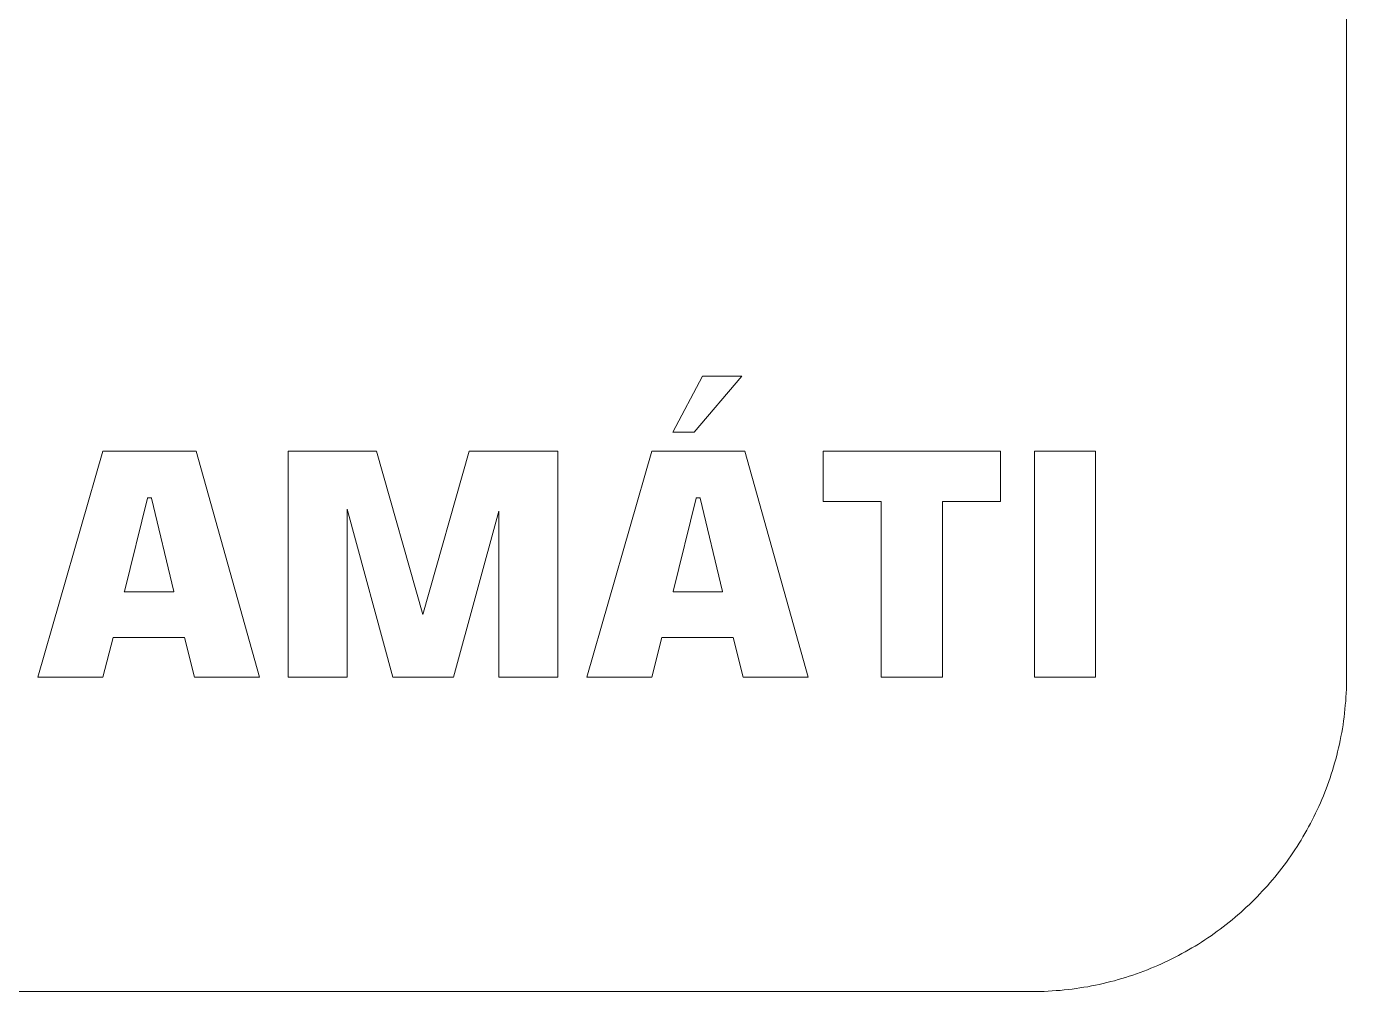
# Model space of a CAD drawing. Header units: inches. Extents: x -505 to 101, y 135 to 440.
# Drawn here: x -390.24 to -369.25, y 396.88 to 412.22 of the extents above; entities that cross this region are included whole.
import ezdxf

# ---------------------------------------------------------------- set-up
doc = ezdxf.new("R2010")
doc.units = ezdxf.units.IN
doc.header["$MEASUREMENT"] = 0
doc.layers.add('Capa 1', color=7, linetype='Continuous')
doc.layers.add('Capa 2', color=20, linetype='Continuous')

msp = doc.modelspace()

# ---------------------------------------------------------------- linework, layer by layer
at = {"layer": 'Capa 1', "color": 28, "lineweight": 9, "true_color": 0x11100b}
msp.add_lwpolyline([(-406.393, 396.88), (-374.186, 396.881), (-374.122, 396.882), (-374.058, 396.884), (-373.994, 396.887), (-373.93, 396.89), (-373.866, 396.895), (-373.803, 396.9), (-373.74, 396.906), (-373.677, 396.913), (-373.614, 396.92), (-373.552, 396.929), (-373.49, 396.938), (-373.428, 396.948), (-373.366, 396.958), (-373.304, 396.97), (-373.243, 396.982), (-373.182, 396.995), (-373.122, 397.008), (-373.061, 397.023), (-373.001, 397.038), (-372.941, 397.053), (-372.882, 397.07), (-372.823, 397.087), (-372.764, 397.105), (-372.705, 397.123), (-372.647, 397.143), (-372.589, 397.163), (-372.532, 397.184), (-372.474, 397.205), (-372.417, 397.227), (-372.361, 397.25), (-372.305, 397.273), (-372.249, 397.297), (-372.193, 397.322), (-372.138, 397.347), (-372.083, 397.373), (-372.029, 397.4), (-371.975, 397.427), (-371.921, 397.455), (-371.868, 397.484), (-371.815, 397.513), (-371.762, 397.543), (-371.71, 397.573), (-371.658, 397.604), (-371.607, 397.636), (-371.556, 397.668), (-371.506, 397.701), (-371.455, 397.734), (-371.406, 397.768), (-371.357, 397.803), (-371.308, 397.838), (-371.259, 397.874), (-371.211, 397.91), (-371.164, 397.947), (-371.117, 397.984), (-371.071, 398.022), (-371.024, 398.061), (-370.979, 398.1), (-370.934, 398.139), (-370.889, 398.179), (-370.845, 398.22), (-370.802, 398.261), (-370.758, 398.303), (-370.715, 398.345), (-370.673, 398.387), (-370.631, 398.431), (-370.591, 398.474), (-370.55, 398.518), (-370.51, 398.563), (-370.47, 398.608), (-370.431, 398.654), (-370.393, 398.7), (-370.355, 398.746), (-370.318, 398.793), (-370.28, 398.841), (-370.244, 398.889), (-370.208, 398.937), (-370.174, 398.986), (-370.139, 399.035), (-370.105, 399.085), (-370.072, 399.135), (-370.039, 399.185), (-370.006, 399.236), (-369.975, 399.288), (-369.944, 399.339), (-369.914, 399.392), (-369.883, 399.444), (-369.855, 399.497), (-369.826, 399.55), (-369.798, 399.604), (-369.771, 399.658), (-369.744, 399.713), (-369.718, 399.767), (-369.693, 399.823), (-369.668, 399.878), (-369.644, 399.934), (-369.62, 399.99), (-369.598, 400.047), (-369.576, 400.104), (-369.554, 400.161), (-369.534, 400.219), (-369.514, 400.277), (-369.494, 400.335), (-369.476, 400.393), (-369.458, 400.452), (-369.441, 400.511), (-369.424, 400.571), (-369.408, 400.63), (-369.393, 400.691), (-369.379, 400.751), (-369.365, 400.811), (-369.353, 400.872), (-369.34, 400.934), (-369.329, 400.995), (-369.318, 401.057), (-369.308, 401.119), (-369.299, 401.181), (-369.291, 401.243), (-369.283, 401.306), (-369.277, 401.369), (-369.271, 401.432), (-369.265, 401.495), (-369.261, 401.559), (-369.257, 401.623), (-369.255, 401.687), (-369.252, 401.751), (-369.251, 401.816), (-369.251, 434.021)], dxfattribs=at)
at = {"layer": 'Capa 2', "color": 12, "lineweight": 9, "true_color": 0xe30e13}
for points in [[(-381.329, 401.878), (-381.329, 401.879), (-380.297, 405.468), (-380.297, 405.469), (-380.297, 405.469), (-378.817, 405.469), (-378.817, 405.469), (-378.817, 405.468), (-377.808, 401.879), (-377.808, 401.878), (-377.808, 401.878), (-378.84, 401.878), (-378.841, 401.878), (-378.841, 401.878), (-379.002, 402.505), (-379.002, 402.505), (-379.002, 402.505), (-380.133, 402.505), (-380.133, 402.505), (-380.133, 402.505), (-380.297, 401.878), (-380.297, 401.878), (-380.297, 401.878), (-381.329, 401.878), (-381.329, 401.878)], [(-376.648, 401.878), (-376.648, 401.879), (-376.648, 404.667), (-376.648, 404.668), (-376.648, 404.668), (-377.571, 404.668), (-377.571, 404.668), (-377.571, 404.668), (-377.571, 405.468), (-377.571, 405.469), (-377.571, 405.469), (-374.755, 405.469), (-374.754, 405.469), (-374.754, 405.468), (-374.754, 404.668), (-374.754, 404.668), (-374.755, 404.668), (-375.673, 404.668), (-375.673, 404.668), (-375.673, 404.667), (-375.673, 401.879), (-375.673, 401.878), (-375.673, 401.878), (-376.647, 401.878), (-376.648, 401.878)], [(-374.213, 401.878), (-374.213, 401.879), (-374.213, 405.468), (-374.213, 405.469), (-374.213, 405.469), (-373.241, 405.469), (-373.241, 405.469), (-373.241, 405.468), (-373.241, 401.879), (-373.241, 401.878), (-373.241, 401.878), (-374.213, 401.878), (-374.213, 401.878)], [(-388.68, 403.235), (-388.679, 403.235), (-387.893, 403.235), (-387.893, 403.235), (-387.893, 403.236), (-388.25, 404.723), (-388.251, 404.724), (-388.313, 404.724), (-388.313, 404.723), (-388.679, 403.236), (-388.68, 403.235)], [(-379.957, 403.235), (-379.956, 403.235), (-379.171, 403.235), (-379.171, 403.235), (-379.171, 403.236), (-379.528, 404.723), (-379.528, 404.724), (-379.591, 404.724), (-379.591, 404.723), (-379.957, 403.236), (-379.957, 403.235)]]:
    msp.add_lwpolyline(points, dxfattribs=at)
for points, knots in [([(-378.865, 406.662), (-378.865, 406.662), (-378.865, 406.662), (-378.865, 406.662), (-378.865, 406.662), (-379.619, 405.77), (-379.619, 405.77), (-379.619, 405.77), (-379.619, 405.77), (-379.619, 405.77), (-379.619, 405.77), (-379.961, 405.77), (-379.961, 405.77), (-379.961, 405.77), (-379.962, 405.77), (-379.962, 405.77), (-379.962, 405.77), (-379.961, 405.77), (-379.961, 405.77), (-379.961, 405.77), (-379.487, 406.662), (-379.487, 406.662), (-379.487, 406.662), (-379.487, 406.662), (-379.487, 406.662), (-379.487, 406.662), (-379.486, 406.662), (-379.486, 406.662), (-379.486, 406.662), (-378.865, 406.662), (-378.865, 406.662), (-378.865, 406.662), (-378.865, 406.662), (-378.865, 406.662)], [0, 0, 0, 0, 1, 1, 1, 2, 2, 2, 3, 3, 3, 4, 4, 4, 5, 5, 5, 6, 6, 6, 7, 7, 7, 8, 8, 8, 9, 9, 9, 10, 10, 10, 11, 11, 11, 11]), ([(-390.052, 401.878), (-390.052, 401.878), (-390.052, 401.879), (-390.052, 401.879), (-390.052, 401.879), (-389.02, 405.468), (-389.02, 405.468), (-389.02, 405.468), (-389.019, 405.469), (-389.019, 405.469), (-389.019, 405.469), (-389.019, 405.469), (-389.019, 405.469), (-389.019, 405.469), (-387.54, 405.469), (-387.54, 405.469), (-387.54, 405.469), (-387.539, 405.469), (-387.539, 405.469), (-387.539, 405.469), (-387.539, 405.468), (-387.539, 405.468), (-387.539, 405.468), (-386.531, 401.879), (-386.531, 401.879), (-386.531, 401.879), (-386.531, 401.878), (-386.531, 401.878), (-386.531, 401.878), (-386.531, 401.878), (-386.531, 401.878), (-386.531, 401.878), (-387.563, 401.878), (-387.563, 401.878), (-387.563, 401.878), (-387.563, 401.878), (-387.563, 401.878), (-387.563, 401.878), (-387.563, 401.878), (-387.563, 401.878), (-387.563, 401.878), (-387.725, 402.505), (-387.725, 402.505), (-387.725, 402.505), (-387.725, 402.505), (-387.725, 402.505), (-387.725, 402.505), (-387.725, 402.505), (-387.725, 402.505), (-387.725, 402.505), (-388.856, 402.505), (-388.856, 402.505), (-388.856, 402.505), (-388.856, 402.505), (-388.856, 402.505), (-388.856, 402.505), (-388.856, 402.505), (-388.856, 402.505), (-388.856, 402.505), (-389.019, 401.878), (-389.019, 401.878), (-389.019, 401.878), (-389.019, 401.878), (-389.019, 401.878), (-389.019, 401.878), (-389.02, 401.878), (-389.02, 401.878), (-389.02, 401.878), (-390.052, 401.878), (-390.052, 401.878), (-390.052, 401.878), (-390.052, 401.878), (-390.052, 401.878)], [0, 0, 0, 0, 1, 1, 1, 2, 2, 2, 3, 3, 3, 4, 4, 4, 5, 5, 5, 6, 6, 6, 7, 7, 7, 8, 8, 8, 9, 9, 9, 10, 10, 10, 11, 11, 11, 12, 12, 12, 13, 13, 13, 14, 14, 14, 15, 15, 15, 16, 16, 16, 17, 17, 17, 18, 18, 18, 19, 19, 19, 20, 20, 20, 21, 21, 21, 22, 22, 22, 23, 23, 23, 24, 24, 24, 24]), ([(-383.196, 405.469), (-383.196, 405.469), (-383.195, 405.469), (-383.195, 405.469), (-383.195, 405.469), (-381.79, 405.469), (-381.79, 405.469), (-381.79, 405.469), (-381.79, 405.469), (-381.79, 405.469), (-381.79, 405.469), (-381.79, 405.468), (-381.79, 405.468), (-381.79, 405.468), (-381.79, 401.879), (-381.79, 401.879), (-381.79, 401.879), (-381.79, 401.878), (-381.79, 401.878), (-381.79, 401.878), (-381.79, 401.878), (-381.79, 401.878), (-381.79, 401.878), (-382.728, 401.878), (-382.728, 401.878), (-382.728, 401.878), (-382.728, 401.878), (-382.728, 401.878), (-382.728, 401.878), (-382.728, 401.879), (-382.728, 401.879), (-382.728, 401.879), (-382.728, 404.516), (-382.728, 404.516), (-382.728, 404.516), (-382.728, 404.516), (-382.728, 404.516), (-382.728, 404.516), (-382.728, 404.516), (-382.728, 404.516), (-382.728, 404.516), (-383.449, 401.879), (-383.449, 401.879), (-383.449, 401.879), (-383.449, 401.878), (-383.449, 401.878), (-383.449, 401.878), (-383.449, 401.878), (-383.449, 401.878), (-383.449, 401.878), (-384.411, 401.878), (-384.411, 401.878), (-384.411, 401.878), (-384.411, 401.878), (-384.411, 401.878), (-384.411, 401.878), (-384.411, 401.879), (-384.411, 401.879), (-384.411, 401.879), (-385.136, 404.545), (-385.136, 404.545), (-385.136, 404.545), (-385.137, 404.545), (-385.137, 404.545), (-385.137, 404.545), (-385.137, 404.545), (-385.137, 404.545), (-385.137, 404.545), (-385.137, 401.879), (-385.137, 401.879), (-385.137, 401.879), (-385.137, 401.878), (-385.137, 401.878), (-385.137, 401.878), (-385.137, 401.878), (-385.137, 401.878), (-385.137, 401.878), (-386.075, 401.878), (-386.075, 401.878), (-386.075, 401.878), (-386.075, 401.878), (-386.075, 401.878), (-386.075, 401.878), (-386.075, 401.879), (-386.075, 401.879), (-386.075, 401.879), (-386.075, 405.468), (-386.075, 405.468), (-386.075, 405.468), (-386.075, 405.469), (-386.075, 405.469), (-386.075, 405.469), (-386.075, 405.469), (-386.075, 405.469), (-386.075, 405.469), (-384.669, 405.469), (-384.669, 405.469), (-384.669, 405.469), (-384.669, 405.469), (-384.669, 405.469), (-384.669, 405.469), (-384.669, 405.468), (-384.669, 405.468), (-384.669, 405.468), (-383.933, 402.872), (-383.933, 402.872), (-383.933, 402.872), (-383.933, 402.872), (-383.933, 402.872), (-383.933, 402.872), (-383.933, 402.872), (-383.933, 402.872), (-383.933, 402.872), (-383.196, 405.468), (-383.196, 405.468), (-383.196, 405.468), (-383.196, 405.469), (-383.196, 405.469)], [0, 0, 0, 0, 1, 1, 1, 2, 2, 2, 3, 3, 3, 4, 4, 4, 5, 5, 5, 6, 6, 6, 7, 7, 7, 8, 8, 8, 9, 9, 9, 10, 10, 10, 11, 11, 11, 12, 12, 12, 13, 13, 13, 14, 14, 14, 15, 15, 15, 16, 16, 16, 17, 17, 17, 18, 18, 18, 19, 19, 19, 20, 20, 20, 21, 21, 21, 22, 22, 22, 23, 23, 23, 24, 24, 24, 25, 25, 25, 26, 26, 26, 27, 27, 27, 28, 28, 28, 29, 29, 29, 30, 30, 30, 31, 31, 31, 32, 32, 32, 33, 33, 33, 34, 34, 34, 35, 35, 35, 36, 36, 36, 37, 37, 37, 38, 38, 38, 39, 39, 39, 39])]:
    msp.add_open_spline(points, degree=3, knots=knots, dxfattribs=at)

doc.saveas('drawing.dxf')
